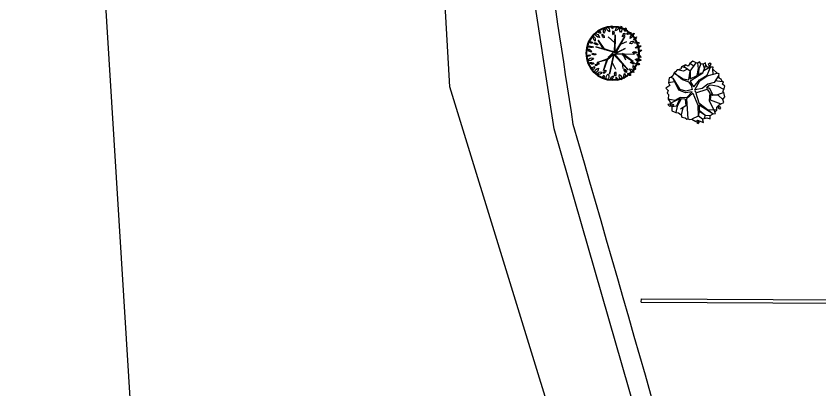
# Model space of a CAD drawing. Header units: millimetres. Extents: x 55520 to 96084, y -58491 to -49645.
# Drawn here: x 62516.5 to 62638.9, y -57743 to -57686.1 of the extents above; entities that cross this region are included whole.
import ezdxf

# ---------------------------------------------------------------- set-up
doc = ezdxf.new("R2010")
doc.units = ezdxf.units.MM
for name, color, linetype in [('Alvenaria Vista', 40, 'Continuous'), ('ARQ-COTAS', 1, 'Continuous'), ('Limite Terreno', 20, 'Continuous'), ('Limites', 250, 'Continuous'), ('Árvores Existentes', 114, 'Continuous')]:
    doc.layers.add(name, color=color, linetype=linetype)
doc.styles.add('ATTR', font='romans.shx', dxfattribs={"width": 0.8, "height": 0.470416})

# ---------------------------------------------------------------- blocks, each defined once
blk = doc.blocks.new('árvore_media')
for p, q in [((55224.72, -51941.34), (55224.45, -51940.06)), ((55224.74, -51939.89), (55225.62, -51940.54)), ((55225.38, -51940.37), (55225.54, -51939.52)), ((55226.15, -51940.06), (55225.91, -51940.97)), ((55226.59, -51939.35), (55226.15, -51940.06)), ((55226.95, -51939.38), (55227.19, -51940.18)), ((55227.17, -51940.8), (55227.19, -51940.12)), ((55227.23, -51940.09), (55227.26, -51940.83)), ((55227.28, -51940.08), (55227.84, -51939.55)), ((55227.76, -51941.17), (55228.36, -51939.86)), ((55224.65, -51941.34), (55223.66, -51940.88)), ((55223.66, -51940.91), (55224.06, -51941.73)), ((55224.56, -51940.6), (55223.9, -51940.57)), ((55225.62, -51940.54), (55225.76, -51941.34)), ((55225.91, -51940.97), (55225.96, -51941.19)), ((55226.26, -51941.19), (55227.15, -51940.8)), ((55227.26, -51940.83), (55227.08, -51941.02)), ((55227.1, -51941.02), (55227.76, -51941.17)), ((55227.87, -51941.28), (55229.38, -51940.66)), ((55228.07, -51942.64), (55229.57, -51940.91)), ((55229.57, -51940.94), (55228.36, -51942.61)), ((55229.15, -51940.4), (55229.02, -51941.53)), ((55223.13, -51942.07), (55223.75, -51942.35)), ((55223.73, -51941.65), (55223.2, -51941.76)), ((55224.3, -51941.87), (55223.35, -51941.45)), ((55225.16, -51943.46), (55224.3, -51941.87)), ((55224.48, -51942.41), (55224.3, -51942.04)), ((55225.18, -51942.38), (55224.65, -51941.34)), ((55225.27, -51942.33), (55224.72, -51941.34)), ((55225.76, -51941.34), (55226.29, -51942.1)), ((55225.96, -51941.19), (55226.22, -51941.53)), ((55226.22, -51941.53), (55226.26, -51941.19)), ((55226.29, -51942.1), (55226.4, -51943)), ((55226.42, -51941.48), (55226.95, -51941.17)), ((55226.79, -51942.92), (55226.42, -51941.48)), ((55226.95, -51941.17), (55227.87, -51941.28)), ((55229, -51942.66), (55229.66, -51941.93)), ((55229.66, -51941.93), (55229.15, -51942.66)), ((55229.68, -51941.93), (55229.77, -51941.28)), ((55229.68, -51941.93), (55230.08, -51942.07)), ((55224.01, -51943.46), (55223, -51942.64)), ((55223.7, -51942.41), (55223.02, -51942.44)), ((55223.37, -51942.95), (55223.02, -51943.46)), ((55224.61, -51942.61), (55223.7, -51942.41)), ((55223.75, -51942.35), (55224.5, -51942.5)), ((55224.5, -51942.5), (55224.48, -51942.41)), ((55224.96, -51943.54), (55224.61, -51942.61)), ((55226, -51943.12), (55225.18, -51942.38)), ((55226.4, -51943.03), (55225.27, -51942.33)), ((55226, -51943.15), (55225.34, -51943.46)), ((55226.79, -51943.29), (55228.34, -51942.75)), ((55226.82, -51942.95), (55228.07, -51942.64)), ((55228.34, -51942.75), (55229.75, -51942.83)), ((55228.36, -51942.61), (55229, -51942.66)), ((55229.15, -51942.69), (55229.73, -51942.75)), ((55229.73, -51942.75), (55230.13, -51942.3)), ((55229.75, -51942.83), (55230.1, -51943.63)), ((55223.46, -51944.19), (55223.15, -51944.02)), ((55223.53, -51944.02), (55223.37, -51944.53)), ((55224.01, -51943.46), (55223.53, -51944.02)), ((55223.7, -51943.85), (55223.93, -51944.33)), ((55225.09, -51943.71), (55224.01, -51943.46)), ((55224.04, -51943.46), (55224.96, -51943.54)), ((55224.92, -51944.42), (55225.09, -51943.71)), ((55225.36, -51943.68), (55225.05, -51944.5)), ((55225.34, -51943.46), (55225.16, -51943.46)), ((55225.82, -51943.4), (55225.36, -51943.68)), ((55226.35, -51943.34), (55225.82, -51943.4)), ((55226.48, -51944.16), (55226.22, -51944.9)), ((55226.35, -51943.34), (55226.48, -51944.16)), ((55226.64, -51943.37), (55227.32, -51944.16)), ((55226.64, -51943.4), (55226.71, -51944.25)), ((55226.79, -51943.32), (55227.48, -51944.14)), ((55227.32, -51944.16), (55227.26, -51944.96)), ((55227.48, -51944.14), (55229.99, -51944.14)), ((55223.93, -51944.33), (55223.73, -51945.13)), ((55224.06, -51945.55), (55224.9, -51944.42)), ((55225.05, -51944.5), (55224.06, -51945.52)), ((55226.22, -51944.9), (55224.76, -51945.69)), ((55226.33, -51945.04), (55224.76, -51945.72)), ((55226.71, -51944.25), (55226.33, -51945.04)), ((55227.26, -51944.96), (55227.57, -51945.64)), ((55227.37, -51944.96), (55227.92, -51946.26)), ((55227.39, -51944.98), (55228.32, -51945.47)), ((55227.5, -51944.31), (55227.41, -51944.84)), ((55227.41, -51944.84), (55228.32, -51945.41)), ((55227.5, -51944.31), (55228.36, -51944.28)), ((55228.36, -51944.28), (55228.74, -51945.01)), ((55228.58, -51944.7), (55229.44, -51944.96)), ((55224.76, -51945.72), (55224.65, -51945.97)), ((55225.23, -51945.55), (55225.29, -51946.29)), ((55227.57, -51945.64), (55227.35, -51946.46)), ((55228.32, -51945.41), (55229.13, -51945.61)), ((55228.32, -51945.47), (55228.36, -51946.06))]:
    blk.add_line(p, q)
for points in [[(55223.9, -51940.57), (55223.66, -51940.53), (55223.66, -51940.91), (55223.61, -51941.23), (55223.35, -51941.45), (55223.06, -51941.48), (55223.2, -51941.76), (55223.13, -51942.07), (55222.89, -51942.22), (55223.02, -51942.44), (55223, -51942.64), (55222.75, -51943.04), (55223.02, -51943.46), (55223.36, -51943.71), (55223.15, -51944.02), (55223.25, -51944.27), (55223.37, -51944.53), (55223.66, -51944.66), (55223.73, -51945.13), (55223.97, -51945.33), (55224.06, -51945.52), (55224.46, -51945.69), (55224.65, -51945.97), (55224.68, -51946.18), (55225.29, -51946.29), (55225.65, -51946.18), (55225.95, -51946.68), (55226.26, -51946.4), (55226.61, -51946.57), (55226.78, -51946.4), (55227.35, -51946.46), (55227.69, -51946.29), (55227.92, -51946.26), (55228.08, -51945.83), (55228.36, -51946.06), (55228.85, -51946.11), (55229.13, -51945.61), (55229.18, -51945.3), (55229.44, -51944.96), (55229.76, -51944.91), (55229.84, -51944.49), (55230.03, -51944.27), (55229.99, -51944.14), (55230.12, -51943.88), (55230.1, -51943.63), (55230.42, -51943.14), (55230.26, -51942.93), (55230.61, -51942.19), (55230.13, -51942.3), (55230.08, -51942.07), (55230.03, -51941.73), (55230.17, -51941.3), (55229.77, -51941.28), (55229.57, -51940.91), (55229.54, -51940.6), (55229.38, -51940.66), (55229.15, -51940.4), (55228.77, -51940.38), (55228.46, -51940.07), (55228.36, -51939.86), (55228.21, -51939.46), (55227.84, -51939.55), (55227.5, -51939.29), (55226.95, -51939.38), (55226.81, -51939.5), (55226.59, -51939.35), (55226.15, -51939.22), (55225.9, -51939.46), (55225.59, -51939.32), (55225.54, -51939.52), (55225.24, -51939.61), (55225.12, -51939.85), (55224.74, -51939.89), (55224.55, -51939.82), (55224.45, -51940.06)], [(55228.65, -51940.06), (55228.87, -51939.92), (55229.05, -51940.06), (55228.85, -51940.2)], [(55223.28, -51940.74), (55223.14, -51940.91), (55223.3, -51941.16), (55223.5, -51940.95)], [(55226.66, -51942.92), (55226.55, -51942.95), (55226.53, -51943.03), (55226.62, -51943)], [(55230.5, -51942.68), (55230.42, -51942.86), (55230.59, -51943.04), (55230.67, -51942.86)], [(55228.24, -51946.12), (55228.02, -51946.26), (55228.04, -51946.55), (55228.26, -51946.38)]]:
    blk.add_lwpolyline(points, close=True)
at = {"style": 'ATTR', "width": 0.8, "flags": 9}
blk.add_attdef('ESTCODE', (55226.66, -51942.92), '', height=0.0000158, dxfattribs=at)
blk = doc.blocks.new('tree 17')
at = {"color": 0, "linetype": 'ByBlock'}
for p, q in [((-0.149, 0.772), (-0.808, 1.664)), ((-0.808, 1.664), (-0.082, 0.822)), ((-0.215, 1.813), (-0.082, 0.152)), ((-0.033, 0.269), (-0.182, 1.747)), ((-0.182, 1.747), (-0.149, 0.772)), ((-0.082, 0.152), (-1.511, 1.221)), ((-1.511, 1.221), (-0.099, 0.075)), ((-0.89, 0.728), (-1.344, 0.756)), ((-0.082, 0.822), (-0.619, 1.038)), ((0.327, 1.071), (-0.033, 0.269)), ((0.001, 0.186), (1.346, 1.116)), ((1.346, 1.116), (0.017, 0.269)), ((0.017, 0.269), (0.327, 1.071)), ((0.765, 0.778), (0.909, 1.26)), ((-0.099, 0.075), (-1.738, -0.385)), ((-1.738, -0.385), (-0.082, 0.075)), ((-0.719, -0.113), (-1.344, 0.152)), ((-0.082, 0.075), (-0.542, -0.512)), ((-0.431, -0.496), (-0.049, 0.058)), ((-0.049, 0.058), (-0.326, -0.401)), ((-0.326, -0.401), (0.084, 0.058)), ((1.54, 0.285), (0.001, 0.186)), ((0.084, 0.058), (0.626, -1.404)), ((0.626, -1.404), (0.1, 0.136)), ((0.1, 0.136), (0.444, -0.795)), ((0.15, 0.152), (1.54, 0.285)), ((0.361, -0.684), (0.15, 0.152)), ((0.865, 0.224), (1.418, -0.302)), ((-0.542, -0.512), (-1.411, -0.878)), ((-1.411, -0.878), (-0.509, -0.545)), ((-0.686, -1.37), (-0.431, -0.496)), ((-0.509, -0.545), (-0.686, -1.37)), ((1.18, -1.16), (0.361, -0.684)), ((0.444, -0.795), (1.18, -1.16))]:
    blk.add_line(p, q, dxfattribs=at)
for points in [[(-1.072, 2.208, 0.45154), (-0.987, 1.9)], [(-0.987, 1.9, 0.45154), (-1.072, 2.208)], [(-0.733, 2.356, 0.375302), (-0.637, 1.847)], [(-0.637, 1.847, 0.375302), (-0.733, 2.356)], [(-0.191, 2.048, 0.30277), (-0.499, 2.346)], [(-0.499, 2.346, 0.30277), (-0.191, 2.048)], [(-0.053, 2.048, 0.340953), (-0.032, 1.666)], [(-0.032, 1.666, 0.340953), (-0.053, 2.048)], [(0.106, 2.463, 0.350689), (0.021, 2.165)], [(0.021, 2.165, 0.350689), (0.106, 2.463)], [(0.478, 2.441, 0.27027), (0.329, 1.921)], [(0.329, 1.921, 0.27027), (0.478, 2.441)], [(0.711, 2.314, 0.218613), (0.775, 1.868)], [(0.775, 1.868, 0.218613), (0.711, 2.314)], [(1.253, 2.091, 0.288468), (1.019, 1.847)], [(1.019, 1.847, 0.288468), (1.253, 2.091)], [(-1.954, 1.39, 0.525994), (-1.773, 1.167)], [(-1.773, 1.167, 0.525994), (-1.954, 1.39)], [(-1.391, 1.326, 0.363335), (-1.731, 1.687)], [(-1.731, 1.687, 0.363335), (-1.391, 1.326)], [(-1.147, 1.666, 0.420523), (-1.518, 1.793)], [(-1.518, 1.793, 0.420523), (-1.147, 1.666)], [(-1.009, 1.762, 0.408258), (-0.807, 1.454)], [(-0.807, 1.454, 0.408258), (-1.009, 1.762)], [(0.913, 1.836, 0.440076), (0.722, 1.485)], [(0.722, 1.485, 0.440076), (0.913, 1.836)], [(1.592, 1.9, 0.268637), (1.168, 1.539)], [(1.168, 1.539, 0.268637), (1.592, 1.9)], [(1.645, 1.666, 0.386862), (1.539, 1.273)], [(1.539, 1.273, 0.386862), (1.645, 1.666)], [(-1.752, 0.923, 0.295875), (-2.177, 0.827)], [(-2.177, 0.827, 0.295875), (-1.752, 0.923)], [(-1.38, 0.88, 0.343163), (-1.699, 1.061)], [(-1.699, 1.061, 0.343163), (-1.38, 0.88)], [(1.645, 1.124, 0.341117), (1.327, 0.912)], [(1.327, 0.912, 0.341117), (1.645, 1.124)], [(2.229, 0.869, 0.343561), (1.709, 0.753)], [(1.709, 0.753, 0.343561), (2.229, 0.869)], [(2.07, 1.22, 0.443589), (1.773, 1.124)], [(1.773, 1.124, 0.443589), (2.07, 1.22)], [(-2.017, 0.169, 0.288328), (-2.325, 0.243)], [(-2.325, 0.243, 0.288328), (-2.017, 0.169)], [(-1.816, 0.445, 0.362144), (-2.272, 0.604)], [(-2.272, 0.604, 0.362144), (-1.816, 0.445)], [(-1.561, 0.115, 0.309468), (-1.932, 0.084)], [(-1.932, 0.084, 0.309468), (-1.561, 0.115)], [(1.9, 0.179, 0.326555), (1.539, 0.147)], [(1.539, 0.147, 0.326555), (1.9, 0.179)], [(2.198, 0.625, 0.38021), (1.89, 0.349)], [(1.89, 0.349, 0.38021), (2.198, 0.625)], [(2.325, 0.02, 0.383832), (2.06, 0.115)], [(2.06, 0.115, 0.383832), (2.325, 0.02)], [(-1.89, -0.054, 0.289447), (-2.23, -0.373)], [(-2.23, -0.373, 0.289447), (-1.89, -0.054)], [(-1.731, -0.511, 0.447347), (-2.23, -0.628)], [(-2.23, -0.628, 0.447347), (-1.731, -0.511)], [(-1.37, -0.67, 0.315606), (-1.656, -0.851)], [(-1.656, -0.851, 0.315606), (-1.37, -0.67)], [(1.677, -0.787, 0.340003), (1.338, -0.639)], [(1.338, -0.639, 0.340003), (1.677, -0.787)], [(2.134, -0.532, 0.317134), (1.741, -0.649)], [(1.741, -0.649, 0.317134), (2.134, -0.532)], [(2.272, -0.352, 0.351781), (1.826, -0.171)], [(1.826, -0.171, 0.351781), (2.272, -0.352)], [(-1.784, -0.862, 0.306984), (-2.081, -0.947)], [(-2.081, -0.947, 0.306984), (-1.784, -0.862)], [(-1.529, -1, 0.414115), (-1.688, -1.403)], [(-1.688, -1.403, 0.414115), (-1.529, -1)], [(-1.179, -1.276, 0.365918), (-1.582, -1.637)], [(-1.582, -1.637, 0.365918), (-1.179, -1.276)], [(-0.765, -1.191, 0.285981), (-0.934, -1.552)], [(-0.934, -1.552, 0.285981), (-0.765, -1.191)], [(0.786, -1.201, 0.368927), (0.987, -1.499)], [(0.987, -1.499, 0.368927), (0.786, -1.201)], [(1.762, -1.425, 0.316942), (1.412, -1.032)], [(1.412, -1.032, 0.316942), (1.762, -1.425)], [(1.752, -0.904, 0.40592), (1.943, -1.106)], [(1.943, -1.106, 0.40592), (1.752, -0.904)], [(-1.03, -1.605, 0.559657), (-1.264, -1.839)], [(-1.264, -1.839, 0.559657), (-1.03, -1.605)], [(-0.786, -1.616, 0.321275), (-0.68, -2.019)], [(-0.68, -2.019, 0.321275), (-0.786, -1.616)], [(-0.308, -1.648, 0.362047), (-0.478, -2.168)], [(-0.478, -2.168, 0.362047), (-0.308, -1.648)], [(-0.043, -1.881, 0.345907), (-0.106, -2.179)], [(-0.106, -2.179, 0.345907), (-0.043, -1.881)], [(0.01, -1.414, 0.328832), (0.042, -1.764)], [(0.042, -1.764, 0.328832), (0.01, -1.414)], [(0.212, -1.775, 0.339938), (0.488, -2.072)], [(0.488, -2.072, 0.339938), (0.212, -1.775)], [(0.616, -1.584, 0.235997), (0.722, -2.094)], [(0.722, -2.094, 0.235997), (0.616, -1.584)], [(0.987, -1.626, 0.337084), (1.062, -1.924)], [(1.062, -1.924, 0.337084), (0.987, -1.626)], [(1.529, -1.541, 0.303563), (1.125, -1.414)], [(1.125, -1.414, 0.303563), (1.529, -1.541)]]:
    blk.add_lwpolyline(points, format="xyb")
at = {"lineweight": 40}
blk.add_circle((0, 0), 2.242, dxfattribs=at)

msp = doc.modelspace()

# ---------------------------------------------------------------- linework, layer by layer
at = {"layer": 'Alvenaria Vista'}
for p, q in [((62611.695, -57729.654), (62611.698, -57729.154)), ((62611.698, -57729.154), (62671.107, -57729.471)), ((62611.695, -57729.654), (62671.104, -57729.971))]:
    msp.add_line(p, q, dxfattribs=at)
msp.add_open_spline([(62655.413, -57890.392), (62637.386, -57827.802), (62619.359, -57765.212), (62601.332, -57702.622), (62599.772, -57692.447), (62598.213, -57682.272), (62596.653, -57672.097), (62598.121, -57659.589), (62599.588, -57647.081), (62601.056, -57634.572), (62608.209, -57626.218), (62615.361, -57617.863), (62622.514, -57609.508), (62679.42, -57606.219), (62736.326, -57602.93), (62793.232, -57599.64), (62812.504, -57597.922), (62831.777, -57596.203), (62851.05, -57594.484)], degree=3, knots=[20.3224163, 20.3224163, 20.3224163, 20.3224163, 21.3053757, 21.3053757, 21.3053757, 22.3053757, 22.3053757, 22.3053757, 23.3053757, 23.3053757, 23.3053757, 24.3053757, 24.3053757, 24.3053757, 25.3053757, 25.3053757, 25.3053757, 25.5933686, 25.5933686, 25.5933686, 25.5933686], dxfattribs=at)
at = {"layer": 'ARQ-COTAS'}
msp.add_lwpolyline([(62841.716, -57444.032), (62868.587, -57877.166), (62543.329, -57897.345), (62516.457, -57464.212)], close=True, dxfattribs=at)
at = {"layer": 'Limite Terreno'}
msp.add_lwpolyline([(62652.346, -57890.582), (62598.396, -57703.267), (62593.627, -57672.151), (62598.183, -57633.315), (62621.066, -57606.587), (62793.012, -57596.648), (62850.864, -57591.489)], dxfattribs=at)
at = {"layer": 'Limites'}
msp.add_lwpolyline([(62637.118, -57891.527), (62638.054, -57877.192), (62582.52, -57696.882), (62580.132, -57655.078), (62528.279, -57654.76)], dxfattribs=at)

# ---------------------------------------------------------------- block references
at = {"layer": 'Árvores Existentes'}
for name, p, xscale, yscale, zscale, rotation in [('tree 17', (62607.345, -57691.785), -1.8048, 1.8048, 1.8048, 273.5500993732726), ('árvore_media', (120728.243, 12306.805), 1.2, 1.2, 1.2, 273.5500993732724)]:
    msp.add_blockref(name, p, dxfattribs=dict(at, xscale=xscale, yscale=yscale, zscale=zscale, rotation=rotation))

doc.saveas('drawing.dxf')
